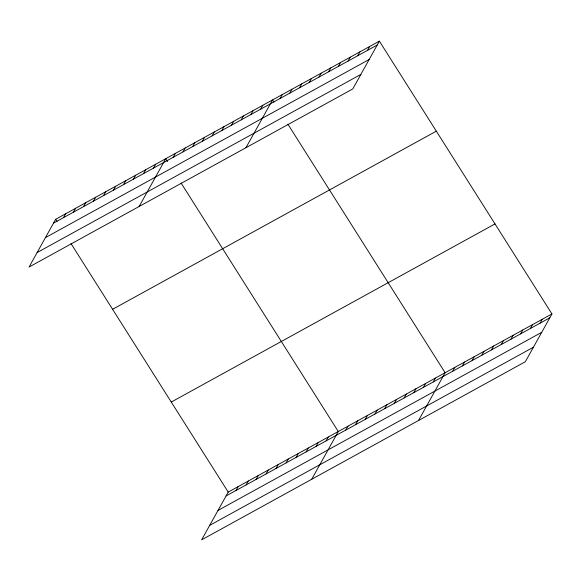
<?xml version="1.0" encoding="UTF-8"?>
<svg xmlns="http://www.w3.org/2000/svg" width="581" height="581" viewBox="0 0 581 581"><rect width="100%" height="100%" fill="white"/><g stroke="black" fill="none" stroke-linecap="round" stroke-linejoin="round"><path stroke-width="0.87" d="M379.378 41.149L55.645 219.284L29.05 267.057L352.783 88.922L379.378 41.149L551.95 313.943L525.355 361.716L201.622 539.851L228.217 492.078L551.95 313.943M63.496 217.65L65.646 213.779M73.496 212.145L75.653 208.267M83.504 206.64L85.661 202.762M93.512 201.135L95.669 197.257M103.52 195.623L105.677 191.752M113.527 190.118L115.677 186.247M123.528 184.613L125.685 180.742M133.536 179.108L135.693 175.237M143.543 173.603L145.7 169.725M153.551 168.098L155.708 164.22M139.12 206.495L165.708 158.715L167.517 161.576M173.269 157.248L175.426 153.369M182.979 151.902L185.136 148.032M192.689 146.557L194.846 142.686M202.406 141.212L204.563 137.341M212.116 135.867L214.273 131.996M221.826 130.529L223.983 126.651M231.543 125.184L233.693 121.306M241.253 119.839L243.41 115.968M250.963 114.493L253.12 110.622M260.673 109.148L262.83 105.277M245.952 147.712L272.547 99.932L273.898 102.074M280.1 98.465L282.257 94.587M289.81 93.12L291.967 89.242M299.527 87.775L301.677 83.896M309.237 82.429L311.394 78.558M318.947 77.084L321.104 73.213M328.657 71.739L330.814 67.868M338.374 66.401L340.531 62.523M348.084 61.056L350.241 57.178M357.794 55.711L359.951 51.832M367.512 50.365L369.661 46.495M236.068 490.444L238.225 486.566M246.075 484.939L248.232 481.061M256.076 479.434L258.233 475.556M266.083 473.922L268.24 470.051M276.091 468.417L278.248 464.546M286.099 462.912L288.256 459.041M296.107 457.407L298.264 453.536M306.114 451.902L308.264 448.024M316.115 446.397L318.272 442.519M326.123 440.892L328.28 437.014M311.692 479.289L338.287 431.509L181.076 183.008M345.84 430.042L347.997 426.163M355.55 424.696L357.707 420.818M365.267 419.351L367.424 415.48M374.977 414.006L377.134 410.135M384.687 408.661L386.844 404.79M394.405 403.316L396.554 399.445M404.115 397.978L406.272 394.1M413.825 392.633L415.981 388.754M423.534 387.287L425.691 383.416M433.252 381.942L435.409 378.071M418.523 420.506L445.119 372.726L287.915 124.225M452.672 371.252L454.829 367.381M462.389 365.914L464.539 362.036M472.099 360.569L474.256 356.69M481.809 355.223L483.966 351.345M491.519 349.878L493.676 346.007M501.236 344.533L503.393 340.662M510.946 339.188L513.103 335.317M520.656 333.85L522.813 329.972M530.373 328.505L532.523 324.626M540.083 323.159L542.24 319.281M53.488 223.155L377.222 45.02M45.42 237.644L369.153 59.509M37.111 252.568L360.845 74.433M112.591 309.303L436.324 131.168M171.264 402.052L494.997 223.917M226.06 495.949L549.793 317.814M217.998 510.438L541.732 332.303M209.69 525.362L533.423 347.227M55.645 219.284L56.996 221.426M71.013 243.577L228.217 492.078"/></g></svg>
